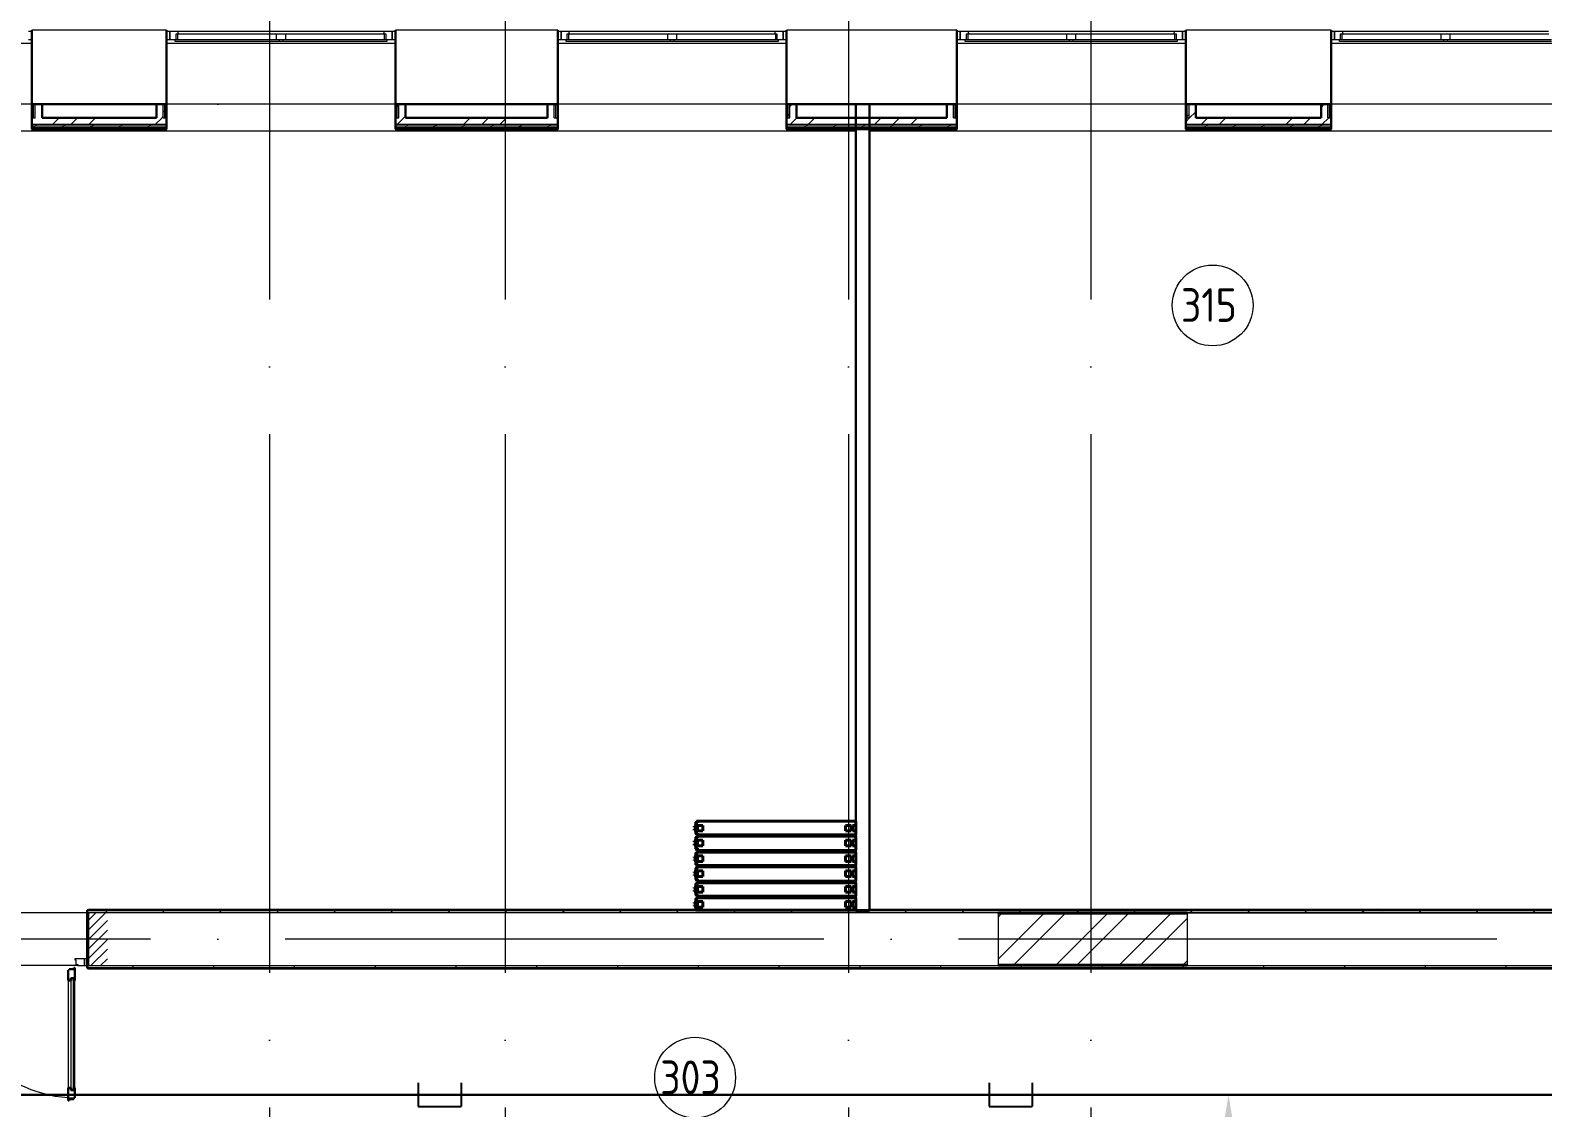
# Model space of a CAD drawing. Header units: millimetres. Extents: x -259793 to 503324, y -44556 to 93494.
# Drawn here: x 273118 to 284353, y -10415 to -2413 of the extents above; entities that cross this region are included whole.
import ezdxf
from ezdxf import colors
from ezdxf.entities.mleader import LeaderData, LeaderLine
from ezdxf.math import Vec2, Vec3

# ---------------------------------------------------------------- set-up
doc = ezdxf.new("R2010")
doc.units = ezdxf.units.MM
doc.linetypes.add('ADSK_Линия сетки', pattern=[25, 20, -2.5, 0, -2.5])
doc.linetypes.add('ADSK_Штриховая_ш2 п1_5', pattern=[4.5, 3, -1.5])
for name, color, linetype, lineweight in [('_ Окна', 7, 'Continuous', 9), ('RC-Выноски', 7, 'Continuous', 0), ('Двери', 252, 'Continuous', 9), ('лс', 5, 'Continuous', 30), ('Марки помещений', 252, 'Continuous', 20), ('Обобщенные модели', 252, 'Continuous', 18), ('Ограждение', 252, 'Continuous', 9), ('Окна', 252, 'Continuous', 9), ('Оси', 252, 'Continuous', 9), ('Стены внутренние', 7, 'Continuous', 18), ('Стены наружные', 7, 'Continuous', 18), ('Стены штриховка', 7, 'Continuous', 9)]:
    doc.layers.add(name, color=color, linetype=linetype, lineweight=lineweight)
doc.layers.add('PDF _06 ТВ кабель эфирный', color=5, linetype='Continuous')
doc.layers.add('Двери открывание', color=7, linetype='Continuous', lineweight=9, true_color=0xc0c0c0)
doc.styles.add('GOST Common_2', font='', dxfattribs={"width": 0.9, "height": 250})
doc.styles.add('Mipgost_5', font='', dxfattribs={"height": 250})
doc.styles.get('GOST Common_2').set_extended_font_data('GOST type B')
doc.styles.get('Mipgost_5').set_extended_font_data('Mipgost')

# ---------------------------------------------------------------- blocks, each defined once
blk = doc.blocks.new('3 этаж')
at = {"layer": '_ Окна', "color": 251, "true_color": 0x636466}
for p, q in [((273131, -2423), (273106, -2423)), ((274156, -2423), (274131, -2423)), ((274156, -2481), (274156, -2423)), ((275831, -2423), (275806, -2423)), ((275806, -2423), (275806, -2481)), ((277061, -2423), (277036, -2423)), ((277061, -2481), (277061, -2423)), ((278736, -2423), (278711, -2423)), ((278711, -2423), (278711, -2481)), ((280026, -2423), (280001, -2423)), ((280026, -2481), (280026, -2423)), ((281701, -2423), (281676, -2423)), ((281676, -2423), (281676, -2481)), ((282806, -2423), (282781, -2423)), ((282806, -2481), (282806, -2423)), ((273106, -2481), (273131, -2481)), ((274131, -2481), (274156, -2481)), ((275806, -2481), (275831, -2481)), ((277036, -2481), (277061, -2481)), ((278711, -2481), (278736, -2481)), ((280001, -2481), (280026, -2481)), ((281676, -2481), (281701, -2481)), ((282781, -2481), (282806, -2481))]:
    blk.add_line(p, q, dxfattribs=at)
at = {"layer": '_ Окна', "color": 251, "lineweight": 18, "true_color": 0x636466}
for p, q in [((274215, -2423), (274156, -2423)), ((274156, -2423), (274156, -2481)), ((274202, -2481), (274202, -2440)), ((274202, -2440), (274214, -2440)), ((274220, -2440), (274215, -2423)), ((275746, -2423), (275742, -2440)), ((275806, -2423), (275746, -2423)), ((275748, -2440), (275760, -2440)), ((275760, -2440), (275760, -2481)), ((275806, -2481), (275806, -2423)), ((277120, -2423), (277061, -2423)), ((277061, -2423), (277061, -2481)), ((277107, -2481), (277107, -2440)), ((277107, -2440), (277119, -2440)), ((277125, -2440), (277120, -2423)), ((278651, -2423), (278647, -2440)), ((278711, -2423), (278651, -2423)), ((278653, -2440), (278665, -2440)), ((278665, -2440), (278665, -2481)), ((278711, -2481), (278711, -2423)), ((280085, -2423), (280026, -2423)), ((280026, -2423), (280026, -2481)), ((280072, -2481), (280072, -2440)), ((280072, -2440), (280084, -2440)), ((280090, -2440), (280085, -2423)), ((281616, -2423), (281612, -2440)), ((281676, -2423), (281616, -2423)), ((281618, -2440), (281630, -2440)), ((281630, -2440), (281630, -2481)), ((281676, -2481), (281676, -2423)), ((282865, -2423), (282806, -2423)), ((282806, -2423), (282806, -2481)), ((282852, -2481), (282852, -2440)), ((282852, -2440), (282864, -2440)), ((282870, -2440), (282865, -2423)), ((274156, -2481), (274194, -2481)), ((275768, -2481), (275806, -2481)), ((277061, -2481), (277099, -2481)), ((278673, -2481), (278711, -2481)), ((280026, -2481), (280064, -2481)), ((281638, -2481), (281676, -2481)), ((282806, -2481), (282844, -2481))]:
    blk.add_line(p, q, dxfattribs=at)
at = {"layer": 'Двери', "color": 251, "linetype": 'Continuous', "lineweight": 18, "true_color": 0x636466}
for p, q in [((273676, -8968), (273541, -9104)), ((273606, -8968), (273541, -9033)), ((273691, -9025), (273541, -9175)), ((273691, -9096), (273541, -9246)), ((273691, -9166), (273541, -9316)), ((273691, -9237), (273569, -9358)), ((273691, -9308), (273640, -9358))]:
    blk.add_line(p, q, dxfattribs=at)
at = {"layer": 'Двери', "color": 251, "linetype": 'ADSK_Штриховая_ш2 п1_5', "true_color": 0x636466}
for p, q in [((273691, -8968), (273541, -8968)), ((273541, -8968), (273541, -9358)), ((273541, -9358), (273691, -9358))]:
    blk.add_line(p, q, dxfattribs=at)
at = {"layer": 'Двери', "color": 251, "true_color": 0x636466}
for p, q in [((273521, -9308), (273449, -9308)), ((273449, -9308), (273449, -9316)), ((273449, -9316), (273458, -9316)), ((273458, -9316), (273458, -9350)), ((273541, -9308), (273521, -9308)), ((273521, -9308), (273521, -9358)), ((273521, -9358), (273521, -9308)), ((273541, -9358), (273541, -9308)), ((273458, -9350), (273472, -9350)), ((273472, -9350), (273472, -9358)), ((273472, -9358), (273521, -9358)), ((273521, -9358), (273541, -9358)), ((273399, -9470), (273399, -10266)), ((273419, -9452), (273419, -10284)), ((273440, -9452), (273419, -9452)), ((273440, -10284), (273440, -9452)), ((273449, -10266), (273449, -9470)), ((273419, -10284), (273440, -10284))]:
    blk.add_line(p, q, dxfattribs=at)
at = {"layer": 'Двери', "color": 251, "lineweight": 30, "true_color": 0x636466}
for p, q in [((273407, -9394), (273399, -9394)), ((273399, -9394), (273399, -9470)), ((273407, -9385), (273407, -9394)), ((273441, -9385), (273407, -9385)), ((273449, -9376), (273441, -9376)), ((273441, -9376), (273441, -9385)), ((273449, -9470), (273449, -9376)), ((273399, -9470), (273419, -9470)), ((273419, -9470), (273419, -9452)), ((273419, -9452), (273440, -9452)), ((273440, -9452), (273440, -9470)), ((273440, -9470), (273449, -9470)), ((273399, -10266), (273399, -10360)), ((273399, -10266), (273419, -10266)), ((273419, -10266), (273419, -10284)), ((273419, -10284), (273440, -10284)), ((273440, -10266), (273449, -10266)), ((273440, -10284), (273440, -10266)), ((273449, -10342), (273449, -10266)), ((273399, -10360), (273407, -10360)), ((273407, -10360), (273407, -10351)), ((273407, -10351), (273441, -10351)), ((273441, -10351), (273441, -10342)), ((273441, -10342), (273449, -10342))]:
    blk.add_line(p, q, dxfattribs=at)
at = {"layer": 'Двери открывание', "color": 251, "true_color": 0x636466}
blk.add_arc((273467, -9376), 966, 180, 268.9323, dxfattribs=at)
at = {"layer": 'Марки помещений', "color": 251, "true_color": 0x636466}
for centre in [(281901, -4457), (278057, -10191)]:
    blk.add_circle(centre, 300, dxfattribs=at)
at = {"layer": 'Обобщенные модели', "color": 251, "lineweight": 40, "true_color": 0x636466}
for p, q in [((278062, -8294), (278062, -8323)), ((278074, -8294), (278062, -8294)), ((279251, -8288), (278068, -8288)), ((278068, -8288), (278068, -8388)), ((278068, -8376), (278068, -8300)), ((278068, -8300), (278074, -8300)), ((278074, -8300), (278074, -8294)), ((279251, -8388), (279251, -8288)), ((278062, -8323), (278051, -8323)), ((278051, -8323), (278051, -8329)), ((278051, -8329), (278057, -8329)), ((278057, -8347), (278051, -8347)), ((278051, -8347), (278051, -8353)), ((278051, -8353), (278062, -8353)), ((278057, -8329), (278057, -8347)), ((278062, -8353), (278062, -8382)), ((278062, -8382), (278074, -8382)), ((278062, -8405), (278062, -8434)), ((278074, -8405), (278062, -8405)), ((278074, -8376), (278068, -8376)), ((278068, -8388), (279251, -8388)), ((279251, -8399), (278068, -8399)), ((278068, -8399), (278068, -8504)), ((278068, -8487), (278068, -8411)), ((278068, -8411), (278074, -8411)), ((278074, -8318), (278074, -8358)), ((278115, -8318), (278074, -8318)), ((278074, -8358), (278115, -8358)), ((278074, -8382), (278074, -8376)), ((278074, -8411), (278074, -8405)), ((278115, -8358), (278115, -8318)), ((279175, -8318), (279175, -8358)), ((279216, -8318), (279175, -8318)), ((279175, -8358), (279216, -8358)), ((279216, -8358), (279216, -8318)), ((279251, -8318), (279227, -8318)), ((279227, -8318), (279227, -8358)), ((279227, -8358), (279251, -8358)), ((279251, -8358), (279251, -8318)), ((279251, -8504), (279251, -8399)), ((278062, -8434), (278051, -8434)), ((278051, -8434), (278051, -8440)), ((278051, -8440), (278057, -8440)), ((278057, -8458), (278051, -8458)), ((278051, -8458), (278051, -8464)), ((278051, -8464), (278062, -8464)), ((278057, -8440), (278057, -8458)), ((278062, -8464), (278062, -8493)), ((278062, -8493), (278074, -8493)), ((278062, -8522), (278062, -8551)), ((278074, -8522), (278062, -8522)), ((278074, -8487), (278068, -8487)), ((278068, -8504), (279251, -8504)), ((279251, -8516), (278068, -8516)), ((278068, -8516), (278068, -8615)), ((278068, -8604), (278068, -8528)), ((278068, -8528), (278074, -8528)), ((278074, -8429), (278074, -8469)), ((278115, -8429), (278074, -8429)), ((278074, -8469), (278115, -8469)), ((278074, -8493), (278074, -8487)), ((278074, -8528), (278074, -8522)), ((278115, -8469), (278115, -8429)), ((279175, -8429), (279175, -8469)), ((279216, -8429), (279175, -8429)), ((279175, -8469), (279216, -8469)), ((279216, -8469), (279216, -8429)), ((279251, -8429), (279227, -8429)), ((279227, -8429), (279227, -8469)), ((279227, -8469), (279251, -8469)), ((279251, -8469), (279251, -8429)), ((279251, -8615), (279251, -8516)), ((278062, -8551), (278051, -8551)), ((278051, -8551), (278051, -8557)), ((278051, -8557), (278057, -8557)), ((278057, -8575), (278051, -8575)), ((278051, -8575), (278051, -8580)), ((278051, -8580), (278062, -8580)), ((278057, -8557), (278057, -8575)), ((278062, -8580), (278062, -8610)), ((278062, -8610), (278074, -8610)), ((278062, -8633), (278062, -8662)), ((278074, -8633), (278062, -8633)), ((278074, -8604), (278068, -8604)), ((278068, -8615), (279251, -8615)), ((279251, -8627), (278068, -8627)), ((278068, -8627), (278068, -8732)), ((278068, -8715), (278068, -8639)), ((278068, -8639), (278074, -8639)), ((278074, -8545), (278074, -8586)), ((278115, -8545), (278074, -8545)), ((278074, -8586), (278115, -8586)), ((278074, -8610), (278074, -8604)), ((278074, -8639), (278074, -8633)), ((278115, -8586), (278115, -8545)), ((279175, -8545), (279175, -8586)), ((279216, -8545), (279175, -8545)), ((279175, -8586), (279216, -8586)), ((279216, -8586), (279216, -8545)), ((279251, -8545), (279227, -8545)), ((279227, -8545), (279227, -8586)), ((279227, -8586), (279251, -8586)), ((279251, -8586), (279251, -8545)), ((279251, -8732), (279251, -8627)), ((278062, -8662), (278051, -8662)), ((278051, -8662), (278051, -8668)), ((278051, -8668), (278057, -8668)), ((278057, -8686), (278051, -8686)), ((278051, -8686), (278051, -8691)), ((278051, -8691), (278062, -8691)), ((278057, -8668), (278057, -8686)), ((278062, -8691), (278062, -8721)), ((278062, -8721), (278074, -8721)), ((278062, -8750), (278062, -8779)), ((278074, -8750), (278062, -8750)), ((278074, -8715), (278068, -8715)), ((278068, -8732), (279251, -8732)), ((279251, -8744), (278068, -8744)), ((278068, -8744), (278068, -8843)), ((278068, -8832), (278068, -8756)), ((278068, -8756), (278074, -8756)), ((278074, -8656), (278074, -8697)), ((278115, -8656), (278074, -8656)), ((278074, -8697), (278115, -8697)), ((278074, -8721), (278074, -8715)), ((278074, -8756), (278074, -8750)), ((278115, -8697), (278115, -8656)), ((279175, -8656), (279175, -8697)), ((279216, -8656), (279175, -8656)), ((279175, -8697), (279216, -8697)), ((279216, -8697), (279216, -8656)), ((279251, -8656), (279227, -8656)), ((279227, -8656), (279227, -8697)), ((279227, -8697), (279251, -8697)), ((279251, -8697), (279251, -8656)), ((279251, -8843), (279251, -8744)), ((278062, -8779), (278051, -8779)), ((278051, -8779), (278051, -8785)), ((278051, -8785), (278057, -8785)), ((278057, -8802), (278051, -8802)), ((278051, -8802), (278051, -8808)), ((278051, -8808), (278062, -8808)), ((278057, -8785), (278057, -8802)), ((278062, -8808), (278062, -8837)), ((278062, -8837), (278074, -8837)), ((278062, -8861), (278062, -8890)), ((278074, -8861), (278062, -8861)), ((278074, -8832), (278068, -8832)), ((278068, -8843), (279251, -8843)), ((279251, -8855), (278068, -8855)), ((278068, -8855), (278068, -8948)), ((278068, -8943), (278068, -8867)), ((278068, -8867), (278074, -8867)), ((278074, -8773), (278074, -8814)), ((278115, -8773), (278074, -8773)), ((278074, -8814), (278115, -8814)), ((278074, -8837), (278074, -8832)), ((278074, -8867), (278074, -8861)), ((278115, -8814), (278115, -8773)), ((279175, -8773), (279175, -8814)), ((279216, -8773), (279175, -8773)), ((279175, -8814), (279216, -8814)), ((279216, -8814), (279216, -8773)), ((279251, -8773), (279227, -8773)), ((279227, -8773), (279227, -8814)), ((279227, -8814), (279251, -8814)), ((279251, -8814), (279251, -8773)), ((279251, -8948), (279251, -8855)), ((278062, -8890), (278051, -8890)), ((278051, -8890), (278051, -8896)), ((278051, -8896), (278057, -8896)), ((278057, -8913), (278051, -8913)), ((278051, -8913), (278051, -8919)), ((278051, -8919), (278062, -8919)), ((278057, -8896), (278057, -8913)), ((278062, -8919), (278062, -8948)), ((278062, -8948), (278074, -8948)), ((278074, -8943), (278068, -8943)), ((278068, -8948), (279251, -8948)), ((278074, -8884), (278074, -8925)), ((278115, -8884), (278074, -8884)), ((278074, -8925), (278115, -8925)), ((278074, -8948), (278074, -8943)), ((278115, -8925), (278115, -8884)), ((279175, -8884), (279175, -8925)), ((279216, -8884), (279175, -8884)), ((279175, -8925), (279216, -8925)), ((279216, -8925), (279216, -8884)), ((279251, -8884), (279227, -8884)), ((279227, -8884), (279227, -8925)), ((279227, -8925), (279251, -8925)), ((279251, -8925), (279251, -8884))]:
    blk.add_line(p, q, dxfattribs=at)
at = {"layer": 'Ограждение', "color": 251, "true_color": 0x636466}
for p, q in [((273131, -2513), (271431, -2513)), ((275831, -2513), (274131, -2513)), ((278736, -2513), (277036, -2513)), ((281701, -2513), (280001, -2513)), ((284481, -2513), (282781, -2513)), ((273131, -2963), (271431, -2963)), ((275831, -2963), (274131, -2963)), ((278736, -2963), (277036, -2963)), ((281701, -2963), (280001, -2963)), ((284481, -2963), (282781, -2963)), ((279251, -3163), (268971, -3163)), ((273131, -3163), (271431, -3163)), ((273131, -3148), (273131, -3163)), ((274131, -3163), (274131, -3148)), ((275831, -3163), (274131, -3163)), ((275831, -3148), (275831, -3163)), ((277036, -3163), (277036, -3148)), ((278736, -3163), (277036, -3163)), ((278736, -3148), (278736, -3163)), ((286931, -3163), (279351, -3163)), ((280001, -3163), (280001, -3148)), ((281701, -3163), (280001, -3163)), ((281701, -3148), (281701, -3163)), ((282781, -3163), (282781, -3148)), ((284481, -3163), (282781, -3163)), ((273551, -8948), (273551, -8943)), ((278062, -8943), (273551, -8943)), ((285031, -8943), (279351, -8943)), ((273551, -9383), (273551, -9378)), ((273551, -9383), (285031, -9383))]:
    blk.add_line(p, q, dxfattribs=at)
at = {"layer": 'Окна', "color": 251, "true_color": 0x636466}
for p, q in [((274214, -2440), (274946, -2440)), ((274214, -2481), (274214, -2440)), ((275746, -2423), (274215, -2423)), ((274946, -2440), (275016, -2440)), ((274946, -2440), (274946, -2481)), ((275016, -2440), (275748, -2440)), ((275016, -2481), (275016, -2440)), ((275748, -2440), (275748, -2481)), ((277119, -2440), (277851, -2440)), ((277119, -2481), (277119, -2440)), ((278651, -2423), (277120, -2423)), ((277851, -2440), (277921, -2440)), ((277851, -2440), (277851, -2481)), ((277921, -2440), (278653, -2440)), ((277921, -2481), (277921, -2440)), ((278653, -2440), (278653, -2481)), ((280084, -2440), (280816, -2440)), ((280084, -2481), (280084, -2440)), ((281616, -2423), (280085, -2423)), ((280816, -2440), (280886, -2440)), ((280816, -2440), (280816, -2481)), ((280886, -2440), (281618, -2440)), ((280886, -2481), (280886, -2440)), ((281618, -2440), (281618, -2481)), ((282864, -2440), (283596, -2440)), ((282864, -2481), (282864, -2440)), ((284396, -2423), (282865, -2423)), ((283596, -2440), (283666, -2440)), ((283596, -2440), (283596, -2481)), ((283666, -2440), (284398, -2440)), ((283666, -2481), (283666, -2440)), ((274194, -2481), (274966, -2481)), ((274194, -2498), (274194, -2481)), ((274966, -2498), (274194, -2498)), ((274966, -2481), (274996, -2481)), ((274966, -2481), (274966, -2498)), ((274996, -2498), (274966, -2498)), ((274996, -2481), (275768, -2481)), ((274996, -2498), (274996, -2481)), ((275768, -2498), (274996, -2498)), ((275768, -2481), (275768, -2498)), ((277099, -2481), (277871, -2481)), ((277099, -2498), (277099, -2481)), ((277871, -2498), (277099, -2498)), ((277871, -2481), (277901, -2481)), ((277871, -2481), (277871, -2498)), ((277901, -2498), (277871, -2498)), ((277901, -2481), (278673, -2481)), ((277901, -2498), (277901, -2481)), ((278673, -2498), (277901, -2498)), ((278673, -2481), (278673, -2498)), ((280064, -2481), (280836, -2481)), ((280064, -2498), (280064, -2481)), ((280836, -2498), (280064, -2498)), ((280836, -2481), (280866, -2481)), ((280836, -2481), (280836, -2498)), ((280866, -2498), (280836, -2498)), ((280866, -2481), (281638, -2481)), ((280866, -2498), (280866, -2481)), ((281638, -2498), (280866, -2498)), ((281638, -2481), (281638, -2498)), ((282844, -2481), (283616, -2481)), ((282844, -2498), (282844, -2481)), ((283616, -2498), (282844, -2498)), ((283616, -2481), (283646, -2481)), ((283616, -2481), (283616, -2498)), ((283646, -2498), (283616, -2498)), ((283646, -2481), (284418, -2481)), ((283646, -2498), (283646, -2481)), ((284418, -2498), (283646, -2498))]:
    blk.add_line(p, q, dxfattribs=at)
at = {"layer": 'Оси', "color": 251, "linetype": 'ADSK_Линия сетки', "ltscale": 200, "true_color": 0x636466}
for p, q in [((274896, 34587), (274896, -31390)), ((276646, 34587), (276646, -31390)), ((279196, 34587), (279196, -31390)), ((280996, 34587), (280996, -31390)), ((314013, -2963), (237074, -2963)), ((314013, -9163), (237074, -9163))]:
    blk.add_line(p, q, dxfattribs=at)
at = {"layer": 'Стены внутренние', "color": 251, "lineweight": 30, "true_color": 0x636466}
for p, q in [((273131, -2413), (273131, -2963)), ((274131, -2963), (274131, -2413)), ((275831, -2413), (275831, -2963)), ((277036, -2963), (277036, -2413)), ((278736, -2413), (278736, -2963)), ((280001, -2963), (280001, -2413)), ((281701, -2413), (281701, -2963)), ((282781, -2963), (282781, -2413)), ((273206, -2963), (274056, -2963)), ((275906, -2963), (276961, -2963)), ((278811, -2963), (279926, -2963)), ((281776, -2963), (282706, -2963)), ((273551, -8968), (273551, -8973)), ((280311, -8973), (280311, -8968)), ((281711, -8968), (281711, -8973)), ((273551, -9353), (273551, -9358)), ((280311, -9358), (280311, -9353)), ((281711, -9353), (281711, -9358))]:
    blk.add_line(p, q, dxfattribs=at)
at = {"layer": 'Стены внутренние', "color": 251, "true_color": 0x636466}
for p, q in [((274131, -2413), (273131, -2413)), ((277036, -2413), (275831, -2413)), ((280001, -2413), (278736, -2413)), ((282781, -2413), (281701, -2413)), ((273541, -8968), (268966, -8968)), ((280311, -8968), (273551, -8968)), ((273551, -8973), (273551, -9353)), ((280311, -9353), (280311, -8973)), ((286936, -8968), (281711, -8968)), ((281711, -8973), (281711, -9353)), ((273472, -9358), (272110, -9358)), ((273551, -9358), (280311, -9358)), ((281711, -9358), (285041, -9358))]:
    blk.add_line(p, q, dxfattribs=at)
at = {"layer": 'Стены наружные', "color": 251, "lineweight": 30, "true_color": 0x636466}
for p, q in [((273131, -2963), (273131, -3148)), ((273206, -2963), (273131, -2963)), ((273206, -3063), (273206, -2963)), ((274056, -2963), (274056, -3063)), ((274131, -2963), (274056, -2963)), ((274131, -3148), (274131, -2963)), ((275831, -2963), (275831, -3148)), ((275906, -2963), (275831, -2963)), ((275906, -3063), (275906, -2963)), ((276961, -2963), (276961, -3063)), ((277036, -2963), (276961, -2963)), ((277036, -3148), (277036, -2963)), ((278736, -2963), (278736, -3148)), ((278811, -2963), (278736, -2963)), ((278811, -3063), (278811, -2963)), ((279251, -2963), (279251, -8953)), ((279351, -8953), (279351, -2963)), ((279926, -2963), (279926, -3063)), ((280001, -2963), (279926, -2963)), ((280001, -3148), (280001, -2963)), ((281701, -2963), (281701, -3148)), ((281776, -2963), (281701, -2963)), ((281776, -3063), (281776, -2963)), ((282706, -2963), (282706, -3063)), ((282781, -2963), (282706, -2963)), ((282781, -3148), (282781, -2963)), ((274056, -3063), (273206, -3063)), ((276961, -3063), (275906, -3063)), ((279926, -3063), (278811, -3063)), ((282706, -3063), (281776, -3063)), ((273131, -3148), (274131, -3148)), ((275831, -3148), (277036, -3148)), ((278736, -3148), (280001, -3148)), ((281701, -3148), (282781, -3148)), ((273541, -8948), (273541, -8968)), ((285041, -8948), (273541, -8948)), ((273541, -8968), (273551, -8968)), ((273551, -8973), (273541, -8973)), ((273541, -8973), (273541, -9353)), ((279251, -8953), (279351, -8953)), ((280311, -8968), (281711, -8968)), ((281711, -8973), (280311, -8973)), ((273541, -9353), (273551, -9353)), ((273551, -9358), (273541, -9358)), ((273541, -9358), (273541, -9378)), ((273541, -9378), (285041, -9378)), ((280311, -9353), (281711, -9353)), ((281711, -9358), (280311, -9358))]:
    blk.add_line(p, q, dxfattribs=at)
at = {"layer": 'Стены наружные', "color": 251, "linetype": 'Continuous', "lineweight": 9, "true_color": 0x636466}
for p, q in [((274106, -3021), (274118, -3009)), ((274118, -3009), (274131, -2996)), ((275831, -2993), (275843, -2981)), ((275843, -2981), (275856, -2968)), ((275856, -2966), (275859, -2963)), ((278748, -3045), (278761, -3033)), ((278761, -2980), (278777, -2963)), ((281730, -3063), (281776, -3018)), ((282706, -2986), (282729, -2963)), ((273131, -3147), (273135, -3143)), ((273135, -3143), (273140, -3138)), ((273140, -3138), (273152, -3126)), ((273152, -3126), (273165, -3113)), ((273201, -3148), (273206, -3143)), ((273271, -3148), (273276, -3143)), ((273284, -3113), (273334, -3063)), ((273342, -3148), (273347, -3143)), ((273352, -3138), (273364, -3126)), ((273364, -3126), (273377, -3113)), ((273413, -3148), (273418, -3143)), ((273419, -3113), (273469, -3063)), ((273483, -3148), (273488, -3143)), ((273554, -3113), (273604, -3063)), ((273554, -3148), (273559, -3143)), ((273559, -3143), (273564, -3138)), ((273564, -3138), (273577, -3126)), ((273577, -3126), (273589, -3113)), ((273625, -3148), (273630, -3143)), ((273696, -3148), (273701, -3143)), ((273766, -3148), (273771, -3143)), ((273776, -3138), (273789, -3126)), ((273789, -3126), (273801, -3113)), ((273837, -3148), (273842, -3143)), ((273908, -3148), (273913, -3143)), ((273978, -3148), (273983, -3143)), ((273983, -3143), (273988, -3138)), ((273988, -3138), (274001, -3126)), ((274001, -3126), (274013, -3113)), ((274047, -3113), (274097, -3063)), ((274049, -3148), (274054, -3143)), ((274097, -3063), (274106, -3055)), ((274120, -3148), (274125, -3143)), ((275844, -3113), (275894, -3063)), ((275888, -3148), (275893, -3143)), ((275894, -3063), (275906, -3051)), ((275898, -3138), (275910, -3126)), ((275910, -3126), (275923, -3113)), ((275958, -3148), (275963, -3143)), ((276029, -3148), (276034, -3143)), ((276100, -3148), (276105, -3143)), ((276105, -3143), (276110, -3138)), ((276110, -3138), (276122, -3126)), ((276122, -3126), (276135, -3113)), ((276170, -3148), (276175, -3143)), ((276241, -3148), (276246, -3143)), ((276312, -3148), (276317, -3143)), ((276322, -3138), (276334, -3126)), ((276334, -3126), (276347, -3113)), ((276337, -3113), (276387, -3063)), ((276383, -3148), (276388, -3143)), ((276453, -3148), (276458, -3143)), ((276472, -3113), (276522, -3063)), ((276524, -3148), (276529, -3143)), ((276529, -3143), (276534, -3138)), ((276534, -3138), (276546, -3126)), ((276546, -3126), (276559, -3113)), ((276595, -3148), (276600, -3143)), ((276607, -3113), (276657, -3063)), ((276665, -3148), (276670, -3143)), ((276736, -3148), (276741, -3143)), ((276746, -3138), (276759, -3126)), ((276759, -3126), (276771, -3113)), ((276807, -3148), (276812, -3143)), ((276877, -3148), (276882, -3143)), ((276948, -3148), (276953, -3143)), ((276953, -3143), (276958, -3138)), ((276958, -3138), (276971, -3126)), ((276971, -3126), (276983, -3113)), ((277019, -3148), (277024, -3143)), ((277033, -3063), (277036, -3061)), ((278736, -3058), (278748, -3045)), ((278762, -3113), (278812, -3063)), ((278787, -3148), (278792, -3143)), ((278857, -3148), (278862, -3143)), ((278867, -3138), (278880, -3126)), ((278880, -3126), (278892, -3113)), ((278897, -3113), (278947, -3063)), ((278928, -3148), (278933, -3143)), ((278999, -3148), (279004, -3143)), ((279070, -3148), (279075, -3143)), ((279075, -3143), (279080, -3138)), ((279080, -3138), (279092, -3126)), ((279092, -3126), (279105, -3113)), ((279140, -3148), (279145, -3143)), ((279211, -3148), (279216, -3143)), ((279282, -3148), (279287, -3143)), ((279292, -3138), (279304, -3126)), ((279304, -3126), (279317, -3113)), ((279352, -3148), (279357, -3143)), ((279390, -3113), (279440, -3063)), ((279423, -3148), (279428, -3143)), ((279494, -3148), (279499, -3143)), ((279499, -3143), (279504, -3138)), ((279504, -3138), (279516, -3126)), ((279516, -3126), (279529, -3113)), ((279525, -3113), (279575, -3063)), ((279564, -3148), (279569, -3143)), ((279635, -3148), (279640, -3143)), ((279660, -3113), (279710, -3063)), ((279706, -3148), (279711, -3143)), ((279716, -3138), (279728, -3126)), ((279728, -3126), (279741, -3113)), ((279777, -3148), (279782, -3143)), ((279847, -3148), (279852, -3143)), ((279918, -3148), (279923, -3143)), ((279923, -3143), (279928, -3138)), ((279928, -3138), (279941, -3126)), ((279941, -3126), (279953, -3113)), ((279989, -3148), (279994, -3143)), ((281701, -3063), (281713, -3050)), ((281701, -3093), (281730, -3063)), ((281713, -3050), (281726, -3038)), ((281757, -3148), (281762, -3143)), ((281815, -3113), (281865, -3063)), ((281827, -3148), (281832, -3143)), ((281837, -3138), (281850, -3126)), ((281850, -3126), (281862, -3113)), ((281898, -3148), (281903, -3143)), ((281950, -3113), (282000, -3063)), ((281969, -3148), (281974, -3143)), ((282039, -3148), (282044, -3143)), ((282044, -3143), (282049, -3138)), ((282049, -3138), (282062, -3126)), ((282062, -3126), (282074, -3113)), ((282110, -3148), (282115, -3143)), ((282181, -3148), (282186, -3143)), ((282251, -3148), (282256, -3143)), ((282261, -3138), (282274, -3126)), ((282274, -3126), (282286, -3113)), ((282322, -3148), (282327, -3143)), ((282393, -3148), (282398, -3143)), ((282444, -3113), (282494, -3063)), ((282464, -3148), (282469, -3143)), ((282469, -3143), (282474, -3138)), ((282474, -3138), (282486, -3126)), ((282486, -3126), (282499, -3113)), ((282534, -3148), (282539, -3143)), ((282579, -3113), (282629, -3063)), ((282605, -3148), (282610, -3143)), ((282676, -3148), (282681, -3143)), ((282686, -3138), (282698, -3126)), ((282698, -3126), (282711, -3113)), ((282713, -3113), (282763, -3063)), ((282746, -3148), (282751, -3143)), ((282761, -3063), (282768, -3056)), ((282768, -3056), (282781, -3043)), ((273547, -8953), (273552, -8948)), ((273618, -8953), (273623, -8948)), ((273674, -8968), (273689, -8953)), ((273689, -8953), (273694, -8948)), ((273759, -8953), (273764, -8948)), ((273830, -8953), (273835, -8948)), ((273901, -8953), (273906, -8948)), ((273972, -8953), (273977, -8948)), ((274042, -8953), (274047, -8948)), ((274098, -8968), (274113, -8953)), ((274113, -8953), (274118, -8948)), ((274184, -8953), (274189, -8948)), ((274254, -8953), (274259, -8948)), ((274325, -8953), (274330, -8948)), ((274396, -8953), (274401, -8948)), ((274467, -8953), (274472, -8948)), ((274522, -8968), (274537, -8953)), ((274537, -8953), (274542, -8948)), ((274608, -8953), (274613, -8948)), ((274679, -8953), (274684, -8948)), ((274749, -8953), (274754, -8948)), ((274820, -8953), (274825, -8948)), ((274891, -8953), (274896, -8948)), ((274947, -8968), (274962, -8953)), ((274962, -8953), (274967, -8948)), ((275032, -8953), (275037, -8948)), ((275103, -8953), (275108, -8948)), ((275174, -8953), (275179, -8948)), ((275244, -8953), (275249, -8948)), ((275315, -8953), (275320, -8948)), ((275371, -8968), (275386, -8953)), ((275386, -8953), (275391, -8948)), ((275457, -8953), (275462, -8948)), ((275527, -8953), (275532, -8948)), ((275598, -8953), (275603, -8948)), ((275669, -8953), (275674, -8948)), ((275739, -8953), (275744, -8948)), ((275795, -8968), (275810, -8953)), ((275810, -8953), (275815, -8948)), ((275881, -8953), (275886, -8948)), ((275952, -8953), (275957, -8948)), ((276022, -8953), (276027, -8948)), ((276093, -8953), (276098, -8948)), ((276164, -8953), (276169, -8948)), ((276219, -8968), (276234, -8953)), ((276234, -8953), (276239, -8948)), ((276305, -8953), (276310, -8948)), ((276376, -8953), (276381, -8948)), ((276446, -8953), (276451, -8948)), ((276517, -8953), (276522, -8948)), ((276588, -8953), (276593, -8948)), ((276644, -8968), (276659, -8953)), ((276659, -8953), (276664, -8948)), ((276729, -8953), (276734, -8948)), ((276800, -8953), (276805, -8948)), ((276871, -8953), (276876, -8948)), ((276941, -8953), (276946, -8948)), ((277012, -8953), (277017, -8948)), ((277068, -8968), (277083, -8953)), ((277083, -8953), (277088, -8948)), ((277154, -8953), (277159, -8948)), ((277224, -8953), (277229, -8948)), ((277295, -8953), (277300, -8948)), ((277366, -8953), (277371, -8948)), ((277436, -8953), (277441, -8948)), ((277492, -8968), (277507, -8953)), ((277507, -8953), (277512, -8948)), ((277578, -8953), (277583, -8948)), ((277649, -8953), (277654, -8948)), ((277719, -8953), (277724, -8948)), ((277790, -8953), (277795, -8948)), ((277861, -8953), (277866, -8948)), ((277916, -8968), (277931, -8953)), ((277931, -8953), (277936, -8948)), ((278002, -8953), (278007, -8948)), ((278073, -8953), (278078, -8948)), ((278144, -8953), (278149, -8948)), ((278214, -8953), (278219, -8948)), ((278285, -8953), (278290, -8948)), ((278341, -8968), (278356, -8953)), ((278356, -8953), (278361, -8948)), ((278426, -8953), (278431, -8948)), ((278497, -8953), (278502, -8948)), ((278568, -8953), (278573, -8948)), ((278639, -8953), (278644, -8948)), ((278709, -8953), (278714, -8948)), ((278765, -8968), (278780, -8953)), ((278780, -8953), (278785, -8948)), ((278851, -8953), (278856, -8948)), ((278921, -8953), (278926, -8948)), ((278992, -8953), (278997, -8948)), ((279063, -8953), (279068, -8948)), ((279134, -8953), (279139, -8948)), ((279189, -8968), (279204, -8953)), ((279204, -8953), (279209, -8948)), ((279275, -8953), (279280, -8948)), ((279346, -8953), (279351, -8948)), ((279416, -8953), (279421, -8948)), ((279487, -8953), (279492, -8948)), ((279558, -8953), (279563, -8948)), ((279613, -8968), (279628, -8953)), ((279628, -8953), (279633, -8948)), ((279699, -8953), (279704, -8948)), ((279770, -8953), (279775, -8948)), ((279841, -8953), (279846, -8948)), ((279911, -8953), (279916, -8948)), ((279982, -8953), (279987, -8948)), ((280038, -8968), (280053, -8953)), ((280053, -8953), (280058, -8948)), ((280123, -8953), (280128, -8948)), ((280194, -8953), (280199, -8948)), ((280265, -8953), (280270, -8948)), ((280311, -9310), (280647, -8973)), ((280311, -8996), (280333, -8973)), ((280336, -8953), (280341, -8948)), ((280406, -8953), (280411, -8948)), ((280425, -9353), (280805, -8973)), ((280462, -8968), (280477, -8953)), ((280477, -8953), (280482, -8948)), ((280548, -8953), (280553, -8948)), ((280618, -8953), (280623, -8948)), ((280689, -8953), (280694, -8948)), ((280739, -9353), (281119, -8973)), ((280760, -8953), (280765, -8948)), ((280831, -8953), (280836, -8948)), ((280886, -8968), (280901, -8953)), ((280896, -9353), (281276, -8973)), ((280901, -8953), (280906, -8948)), ((280972, -8953), (280977, -8948)), ((281043, -8953), (281048, -8948)), ((281113, -8953), (281118, -8948)), ((281184, -8953), (281189, -8948)), ((281210, -9353), (281590, -8973)), ((281255, -8953), (281260, -8948)), ((281311, -8968), (281326, -8953)), ((281326, -8953), (281331, -8948)), ((281396, -8953), (281401, -8948)), ((281467, -8953), (281472, -8948)), ((281538, -8953), (281543, -8948)), ((281608, -8953), (281613, -8948)), ((281679, -8953), (281684, -8948)), ((281735, -8968), (281750, -8953)), ((281750, -8953), (281755, -8948)), ((281821, -8953), (281826, -8948)), ((281891, -8953), (281896, -8948)), ((281962, -8953), (281967, -8948)), ((282033, -8953), (282038, -8948)), ((282103, -8953), (282108, -8948)), ((282159, -8968), (282174, -8953)), ((282174, -8953), (282179, -8948)), ((282245, -8953), (282250, -8948)), ((282315, -8953), (282320, -8948)), ((282386, -8953), (282391, -8948)), ((282457, -8953), (282462, -8948)), ((282528, -8953), (282533, -8948)), ((282583, -8968), (282598, -8953)), ((282598, -8953), (282603, -8948)), ((282669, -8953), (282674, -8948)), ((282740, -8953), (282745, -8948)), ((282810, -8953), (282815, -8948)), ((282881, -8953), (282886, -8948)), ((282952, -8953), (282957, -8948)), ((283008, -8968), (283023, -8953)), ((283023, -8953), (283028, -8948)), ((283093, -8953), (283098, -8948)), ((283164, -8953), (283169, -8948)), ((283235, -8953), (283240, -8948)), ((283305, -8953), (283310, -8948)), ((283376, -8953), (283381, -8948)), ((283432, -8968), (283447, -8953)), ((283447, -8953), (283452, -8948)), ((283518, -8953), (283523, -8948)), ((283588, -8953), (283593, -8948)), ((283659, -8953), (283664, -8948)), ((283730, -8953), (283735, -8948)), ((283800, -8953), (283805, -8948)), ((283856, -8968), (283871, -8953)), ((283871, -8953), (283876, -8948)), ((283942, -8953), (283947, -8948)), ((284013, -8953), (284018, -8948)), ((284083, -8953), (284088, -8948)), ((284154, -8953), (284159, -8948)), ((284225, -8953), (284230, -8948)), ((284280, -8968), (284295, -8953)), ((284295, -8953), (284300, -8948)), ((273541, -9008), (273551, -8998)), ((273541, -9008), (273551, -8998)), ((281367, -9353), (281711, -9010)), ((273541, -9165), (273551, -9155)), ((273541, -9165), (273551, -9155)), ((281682, -9353), (281711, -9324)), ((273547, -9378), (273552, -9373)), ((273617, -9378), (273622, -9373)), ((273688, -9378), (273693, -9373)), ((273759, -9378), (273764, -9373)), ((273829, -9378), (273834, -9373)), ((273882, -9373), (273882, -9358)), ((273900, -9378), (273905, -9373)), ((273971, -9378), (273976, -9373)), ((274042, -9378), (274047, -9373)), ((274112, -9378), (274117, -9373)), ((274183, -9378), (274188, -9373)), ((274254, -9378), (274259, -9373)), ((274324, -9378), (274329, -9373)), ((274395, -9378), (274400, -9373)), ((274466, -9378), (274471, -9373)), ((274482, -9373), (274482, -9358)), ((274537, -9378), (274542, -9373)), ((274607, -9378), (274612, -9373)), ((274678, -9378), (274683, -9373)), ((274749, -9378), (274754, -9373)), ((274819, -9378), (274824, -9373)), ((274890, -9378), (274895, -9373)), ((274961, -9378), (274966, -9373)), ((275032, -9378), (275037, -9373)), ((275082, -9373), (275082, -9358)), ((275102, -9378), (275107, -9373)), ((275173, -9378), (275178, -9373)), ((275244, -9378), (275249, -9373)), ((275314, -9378), (275319, -9373)), ((275385, -9378), (275390, -9373)), ((275456, -9378), (275461, -9373)), ((275527, -9378), (275532, -9373)), ((275597, -9378), (275602, -9373)), ((275668, -9378), (275673, -9373)), ((275682, -9373), (275682, -9358)), ((275739, -9378), (275744, -9373)), ((275809, -9378), (275814, -9373)), ((275880, -9378), (275885, -9373)), ((275951, -9378), (275956, -9373)), ((276021, -9378), (276026, -9373)), ((276092, -9378), (276097, -9373)), ((276163, -9378), (276168, -9373)), ((276234, -9378), (276239, -9373)), ((276282, -9373), (276282, -9358)), ((276304, -9378), (276309, -9373)), ((276375, -9378), (276380, -9373)), ((276446, -9378), (276451, -9373)), ((276516, -9378), (276521, -9373)), ((276587, -9378), (276592, -9373)), ((276658, -9378), (276663, -9373)), ((276729, -9378), (276734, -9373)), ((276799, -9378), (276804, -9373)), ((276870, -9378), (276875, -9373)), ((276882, -9373), (276882, -9358)), ((276941, -9378), (276946, -9373)), ((277011, -9378), (277016, -9373)), ((277082, -9378), (277087, -9373)), ((277153, -9378), (277158, -9373)), ((277224, -9378), (277229, -9373)), ((277294, -9378), (277299, -9373)), ((277365, -9378), (277370, -9373)), ((277436, -9378), (277441, -9373)), ((277482, -9373), (277482, -9358)), ((277506, -9378), (277511, -9373)), ((277577, -9378), (277582, -9373)), ((277648, -9378), (277653, -9373)), ((277719, -9378), (277724, -9373)), ((277789, -9378), (277794, -9373)), ((277860, -9378), (277865, -9373)), ((277931, -9378), (277936, -9373)), ((278001, -9378), (278006, -9373)), ((278072, -9378), (278077, -9373)), ((278082, -9373), (278082, -9358)), ((278143, -9378), (278148, -9373)), ((278214, -9378), (278219, -9373)), ((278284, -9378), (278289, -9373)), ((278355, -9378), (278360, -9373)), ((278426, -9378), (278431, -9373)), ((278496, -9378), (278501, -9373)), ((278567, -9378), (278572, -9373)), ((278638, -9378), (278643, -9373)), ((278682, -9373), (278682, -9358)), ((278709, -9378), (278714, -9373)), ((278779, -9378), (278784, -9373)), ((278850, -9378), (278855, -9373)), ((278921, -9378), (278926, -9373)), ((278991, -9378), (278996, -9373)), ((279062, -9378), (279067, -9373)), ((279133, -9378), (279138, -9373)), ((279203, -9378), (279208, -9373)), ((279274, -9378), (279279, -9373)), ((279282, -9373), (279282, -9358)), ((279345, -9378), (279350, -9373)), ((279416, -9378), (279421, -9373)), ((279486, -9378), (279491, -9373)), ((279557, -9378), (279562, -9373)), ((279628, -9378), (279633, -9373)), ((279698, -9378), (279703, -9373)), ((279769, -9378), (279774, -9373)), ((279840, -9378), (279845, -9373)), ((279882, -9373), (279882, -9358)), ((279911, -9378), (279916, -9373)), ((279981, -9378), (279986, -9373)), ((280052, -9378), (280057, -9373)), ((280123, -9378), (280128, -9373)), ((280193, -9378), (280198, -9373)), ((280264, -9378), (280269, -9373)), ((280335, -9378), (280340, -9373)), ((280406, -9378), (280411, -9373)), ((280476, -9378), (280481, -9373)), ((280482, -9373), (280482, -9358)), ((280547, -9378), (280552, -9373)), ((280618, -9378), (280623, -9373)), ((280688, -9378), (280693, -9373)), ((280759, -9378), (280764, -9373)), ((280830, -9378), (280835, -9373)), ((280901, -9378), (280906, -9373)), ((280971, -9378), (280976, -9373)), ((281042, -9378), (281047, -9373)), ((281082, -9373), (281082, -9358)), ((281113, -9378), (281118, -9373)), ((281183, -9378), (281188, -9373)), ((281254, -9378), (281259, -9373)), ((281325, -9378), (281330, -9373)), ((281396, -9378), (281401, -9373)), ((281466, -9378), (281471, -9373)), ((281537, -9378), (281542, -9373)), ((281608, -9378), (281613, -9373)), ((281678, -9378), (281683, -9373)), ((281682, -9373), (281682, -9358)), ((281749, -9378), (281754, -9373)), ((281820, -9378), (281825, -9373)), ((281890, -9378), (281895, -9373)), ((281961, -9378), (281966, -9373)), ((282032, -9378), (282037, -9373)), ((282103, -9378), (282108, -9373)), ((282173, -9378), (282178, -9373)), ((282244, -9378), (282249, -9373)), ((282282, -9373), (282282, -9358)), ((282315, -9378), (282320, -9373)), ((282385, -9378), (282390, -9373)), ((282456, -9378), (282461, -9373)), ((282527, -9378), (282532, -9373)), ((282598, -9378), (282603, -9373)), ((282668, -9378), (282673, -9373)), ((282739, -9378), (282744, -9373)), ((282810, -9378), (282815, -9373)), ((282880, -9378), (282885, -9373)), ((282882, -9373), (282882, -9358)), ((282951, -9378), (282956, -9373)), ((283022, -9378), (283027, -9373)), ((283093, -9378), (283098, -9373)), ((283163, -9378), (283168, -9373)), ((283234, -9378), (283239, -9373)), ((283305, -9378), (283310, -9373)), ((283375, -9378), (283380, -9373)), ((283446, -9378), (283451, -9373)), ((283482, -9373), (283482, -9358)), ((283517, -9378), (283522, -9373)), ((283588, -9378), (283593, -9373)), ((283658, -9378), (283663, -9373)), ((283729, -9378), (283734, -9373)), ((283800, -9378), (283805, -9373)), ((283870, -9378), (283875, -9373)), ((283941, -9378), (283946, -9373)), ((284012, -9378), (284017, -9373)), ((284082, -9373), (284082, -9358)), ((284083, -9378), (284088, -9373)), ((284153, -9378), (284158, -9373)), ((284224, -9378), (284229, -9373)), ((284295, -9378), (284300, -9373))]:
    blk.add_line(p, q, dxfattribs=at)
at = {"layer": 'Стены наружные', "color": 251, "true_color": 0x636466}
blk.add_line((281711, -8968), (285041, -8968), dxfattribs=at)
at = {"layer": 'Стены штриховка', "color": 251, "true_color": 0x636466}
for p, q in [((273143, -3063), (273143, -2963)), ((273156, -3063), (273156, -2963)), ((274106, -3063), (274106, -2963)), ((274118, -3063), (274118, -2963)), ((275843, -3063), (275843, -2963)), ((275856, -3063), (275856, -2963)), ((277011, -3063), (277011, -2963)), ((277023, -3063), (277023, -2963)), ((278748, -3063), (278748, -2963)), ((278761, -3063), (278761, -2963)), ((279976, -3063), (279976, -2963)), ((279988, -3063), (279988, -2963)), ((281713, -3063), (281713, -2963)), ((281726, -3063), (281726, -2963)), ((282756, -3063), (282756, -2963)), ((282768, -3063), (282768, -2963)), ((273131, -3063), (273156, -3063)), ((274131, -3113), (273131, -3113)), ((274131, -3126), (273131, -3126)), ((274131, -3138), (273131, -3138)), ((273131, -3143), (274131, -3143)), ((274106, -3063), (274131, -3063)), ((275831, -3063), (275856, -3063)), ((277036, -3113), (275831, -3113)), ((277036, -3126), (275831, -3126)), ((277036, -3138), (275831, -3138)), ((275831, -3143), (277036, -3143)), ((277011, -3063), (277036, -3063)), ((278736, -3063), (278761, -3063)), ((280001, -3113), (278736, -3113)), ((280001, -3126), (278736, -3126)), ((280001, -3138), (278736, -3138)), ((278736, -3143), (280001, -3143)), ((279976, -3063), (280001, -3063)), ((281701, -3063), (281726, -3063)), ((282781, -3113), (281701, -3113)), ((282781, -3126), (281701, -3126)), ((282781, -3138), (281701, -3138)), ((281701, -3143), (282781, -3143)), ((282756, -3063), (282781, -3063)), ((285041, -8953), (273541, -8953)), ((273541, -9373), (285041, -9373))]:
    blk.add_line(p, q, dxfattribs=at)
at = {"layer": 'Марки помещений', "color": 251, "true_color": 0x636466, "style": 'GOST Common_2', "width": 0.9}
for s, p in [('315', (281666, -4579)), ('303', (277798, -10314))]:
    blk.add_text(s, height=250, dxfattribs=at).set_placement(p)

msp = doc.modelspace()

# ---------------------------------------------------------------- linework, layer by layer
at = {"layer": 'PDF _06 ТВ кабель эфирный', "color": 0, "lineweight": 25}
for p, q in [((275999.8921, -10406.83462), (276318.54168, -10406.83462)), ((280241.50278, -10406.83462), (280560.15236, -10406.83462))]:
    msp.add_line(p, q, dxfattribs=at)
for points in [[(275999.8921, -10230.46633), (275999.8921, -10318.65048)], [(275999.8921, -10318.65048), (275999.8921, -10406.83462)], [(276318.54168, -10230.46633), (276318.54168, -10318.65048)], [(276318.54168, -10318.65048), (276318.54168, -10406.83462)], [(280241.50278, -10230.46633), (280241.50278, -10318.65048)], [(280241.50278, -10318.65048), (280241.50278, -10406.83462)], [(280560.15236, -10230.46633), (280560.15236, -10318.65048)], [(280560.15236, -10318.65048), (280560.15236, -10406.83462)]]:
    msp.add_lwpolyline(points, dxfattribs=at)
at = {"layer": 'лс', "color": 104}
msp.add_line((259881.49909, -10318.65048), (291435.0303, -10318.65048), dxfattribs=at)

# ---------------------------------------------------------------- block references
msp.add_blockref('3 этаж', (0, 0))

# ---------------------------------------------------------------- next in the draw order: leaders
at = {"layer": 'RC-Выноски', "lineweight": 5}
ml = msp.add_multileader_mtext('Standard', dxfattribs=at)
ml.set_content('АЛ3.2', color=256, style='Mipgost_5')
ml.set_leader_properties()
ml.build(insert=Vec2(0, 0))
ml.multileader.update_dxf_attribs({"has_text_frame": 1, "text_left_attachment_type": 6, "text_right_attachment_type": 6, "dogleg_length": 2, "arrow_head_size": 404, "scale": 100})
ctx = ml.context
ctx.base_point, ctx.scale, ctx.char_height, ctx.arrow_head_size, ctx.landing_gap_size, ctx.plane_origin = Vec3(280916.82758, -11307.32773), 100, 252.5, 404, 101, Vec3(-197579.64202, -455342.29033)
ctx.left_attachment, ctx.right_attachment = 6, 6
notes = []
notes.append((ctx, [(1, (1, 1, 0), (282018.99008, -11307.32773), (-1, 0), 202, [(0, [(282018.99008, -10318.65048)], 0, [])])]))
ctx.mtext.insert, ctx.mtext.flow_direction = Vec3(281017.82758, -11004.32773), 5
ctx.mtext.has_bg_fill, ctx.mtext.bg_color, ctx.mtext.bg_scale_factor, ctx.mtext.bg_transparency, ctx.mtext.use_window_bg_color = 1, -1027028792, 1.5, 0, 1
for ctx, leaders in notes:
    for number, flags, end, landing, length, lines in leaders:
        leader = LeaderData()
        leader.index, (leader.has_last_leader_line, leader.has_dogleg_vector, leader.attachment_direction) = number, flags
        leader.last_leader_point, leader.dogleg_vector, leader.dogleg_length = Vec3(end), Vec3(landing), length
        for number, points, colour, breaks in lines:
            line = LeaderLine()
            line.index, line.vertices, line.color, line.breaks = number, Vec3.list(points), colors.encode_raw_color(colour), breaks
            leader.lines.append(line)
        ctx.leaders.append(leader)

doc.saveas('drawing.dxf')
